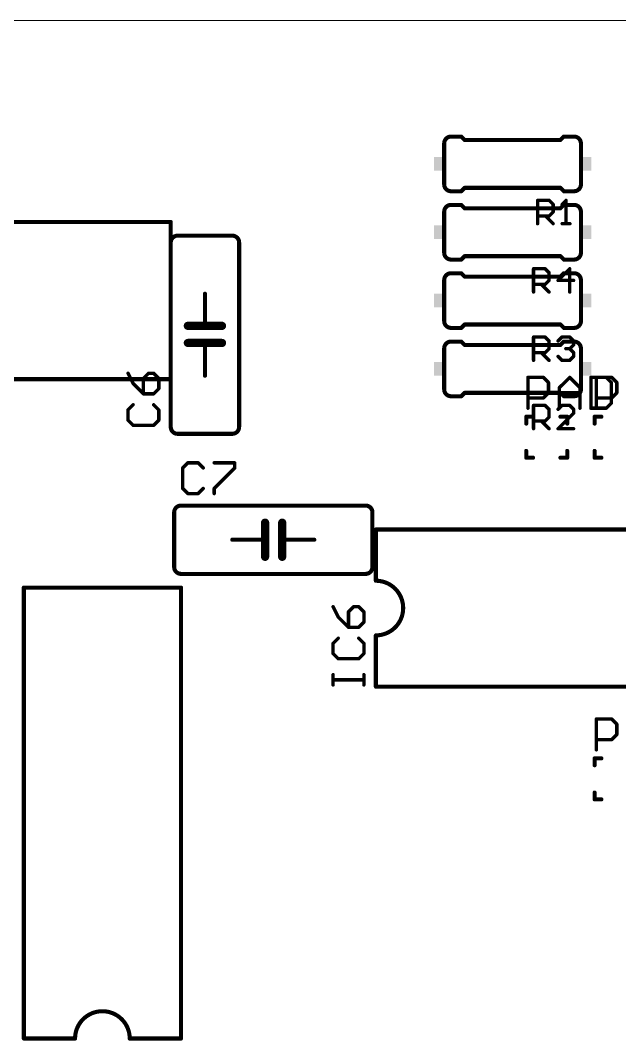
# Model space of a CAD drawing. Extents: x 0 to 127, y 0 to 62.
# Drawn here: x 46.48 to 68.75, y 24.56 to 62.48 of the extents above; entities that cross this region are included whole.
import ezdxf

# ---------------------------------------------------------------- set-up
doc = ezdxf.new("R2010")
doc.units = 0
for name, color, linetype in [('20', 7, 'CONTINUOUS'), ('21', 253, 'CONTINUOUS'), ('25', 253, 'CONTINUOUS')]:
    doc.layers.add(name, color=color, linetype=linetype)

# ---------------------------------------------------------------- blocks, each defined once
blk = doc.blocks.new('RECT')
blk.add_solid([(-0.5, -0.5), (0.5, -0.5), (-0.5, 0.5), (0.5, 0.5)])

msp = doc.modelspace()

# ---------------------------------------------------------------- linework, layer by layer
at = {"layer": '20'}
msp.add_line((126.985, 62.446), (20.066, 62.484), dxfattribs=at)
at = {"layer": '21'}
for points, const_width in [([(62.484, 58.166, 0.4142), (62.23, 57.912)], 0.1524), ([(62.484, 58.2041, 1), (62.484, 58.1279)], 0.0762), ([(62.484, 58.1279, 1), (62.484, 58.2041)], 0.0762), ([(62.8919, 58.1929, 1), (62.8381, 58.1391)], 0.0762), ([(62.865, 58.1279, 1), (62.865, 58.2041)], 0.0762), ([(62.992, 58.0771, 1), (62.992, 58.0009)], 0.0762), ([(62.9651, 58.0121, 1), (63.0189, 58.0659)], 0.0762), ([(66.5211, 58.0659, 1), (66.5749, 58.0121)], 0.0762), ([(66.548, 58.0009, 1), (66.548, 58.0771)], 0.0762), ([(66.675, 58.2041, 1), (66.675, 58.1279)], 0.0762), ([(66.7019, 58.1391, 1), (66.6481, 58.1929)], 0.0762), ([(67.31, 57.912, 0.4142), (67.056, 58.166)], 0.1524), ([(67.056, 58.2041, 1), (67.056, 58.1279)], 0.0762), ([(67.056, 58.1279, 1), (67.056, 58.2041)], 0.0762), ([(62.2681, 57.912, 1), (62.1919, 57.912)], 0.0762), ([(62.1919, 57.912, 1), (62.2681, 57.912)], 0.0762), ([(67.3481, 57.912, 1), (67.2719, 57.912)], 0.0762), ([(67.2719, 57.912, 1), (67.3481, 57.912)], 0.0762), ([(62.23, 56.388, 0.4142), (62.484, 56.134)], 0.1524), ([(62.2681, 56.388, 1), (62.1919, 56.388)], 0.0762), ([(62.1919, 56.388, 1), (62.2681, 56.388)], 0.0762), ([(62.484, 56.1721, 1), (62.484, 56.0959)], 0.0762), ([(62.484, 56.0959, 1), (62.484, 56.1721)], 0.0762), ([(62.8381, 56.1609, 1), (62.8919, 56.1071)], 0.0762), ([(62.865, 56.0959, 1), (62.865, 56.1721)], 0.0762), ([(62.992, 56.2991, 1), (62.992, 56.2229)], 0.0762), ([(63.0189, 56.2341, 1), (62.9651, 56.2879)], 0.0762), ([(66.5749, 56.2879, 1), (66.5211, 56.2341)], 0.0762), ([(66.548, 56.2229, 1), (66.548, 56.2991)], 0.0762), ([(66.675, 56.1721, 1), (66.675, 56.0959)], 0.0762), ([(66.6481, 56.1071, 1), (66.7019, 56.1609)], 0.0762), ([(67.056, 56.134, 0.4142), (67.31, 56.388)], 0.1524), ([(67.056, 56.1721, 1), (67.056, 56.0959)], 0.0762), ([(67.056, 56.0959, 1), (67.056, 56.1721)], 0.0762), ([(67.3481, 56.388, 1), (67.2719, 56.388)], 0.0762), ([(67.2719, 56.388, 1), (67.3481, 56.388)], 0.0762), ([(62.484, 55.626, 0.4142), (62.23, 55.372)], 0.1524), ([(62.2681, 55.372, 1), (62.1919, 55.372)], 0.0762), ([(62.1919, 55.372, 1), (62.2681, 55.372)], 0.0762), ([(62.484, 55.6641, 1), (62.484, 55.5879)], 0.0762), ([(62.484, 55.5879, 1), (62.484, 55.6641)], 0.0762), ([(62.8919, 55.6529, 1), (62.8381, 55.5991)], 0.0762), ([(62.865, 55.5879, 1), (62.865, 55.6641)], 0.0762), ([(62.992, 55.5371, 1), (62.992, 55.4609)], 0.0762), ([(62.9651, 55.4721, 1), (63.0189, 55.5259)], 0.0762), ([(66.5211, 55.5259, 1), (66.5749, 55.4721)], 0.0762), ([(66.548, 55.4609, 1), (66.548, 55.5371)], 0.0762), ([(66.675, 55.6641, 1), (66.675, 55.5879)], 0.0762), ([(66.7019, 55.5991, 1), (66.6481, 55.6529)], 0.0762), ([(67.31, 55.372, 0.4142), (67.056, 55.626)], 0.1524), ([(67.056, 55.6641, 1), (67.056, 55.5879)], 0.0762), ([(67.056, 55.5879, 1), (67.056, 55.6641)], 0.0762), ([(67.3481, 55.372, 1), (67.2719, 55.372)], 0.0762), ([(67.2719, 55.372, 1), (67.3481, 55.372)], 0.0762), ([(52.1081, 54.991, 1), (52.0319, 54.991)], 0.0762), ([(52.07, 54.9529, 1), (52.07, 55.0291)], 0.0762), ([(52.324, 54.483, 0.4142), (52.07, 54.229)], 0.1524), ([(52.1081, 54.229, 1), (52.0319, 54.229)], 0.0762), ([(52.0319, 54.229, 1), (52.1081, 54.229)], 0.0762), ([(52.324, 54.5211, 1), (52.324, 54.4449)], 0.0762), ([(52.324, 54.4449, 1), (52.324, 54.5211)], 0.0762), ([(54.61, 54.229, 0.4142), (54.356, 54.483)], 0.1524), ([(54.356, 54.5211, 1), (54.356, 54.4449)], 0.0762), ([(54.356, 54.4449, 1), (54.356, 54.5211)], 0.0762), ([(54.6481, 54.229, 1), (54.5719, 54.229)], 0.0762), ([(54.5719, 54.229, 1), (54.6481, 54.229)], 0.0762), ([(62.23, 53.848, 0.4142), (62.484, 53.594)], 0.1524), ([(62.2681, 53.848, 1), (62.1919, 53.848)], 0.0762), ([(62.1919, 53.848, 1), (62.2681, 53.848)], 0.0762), ([(67.056, 53.594, 0.4142), (67.31, 53.848)], 0.1524), ([(67.3481, 53.848, 1), (67.2719, 53.848)], 0.0762), ([(67.2719, 53.848, 1), (67.3481, 53.848)], 0.0762), ([(62.484, 53.6321, 1), (62.484, 53.5559)], 0.0762), ([(62.484, 53.5559, 1), (62.484, 53.6321)], 0.0762), ([(62.8381, 53.6209, 1), (62.8919, 53.5671)], 0.0762), ([(62.865, 53.5559, 1), (62.865, 53.6321)], 0.0762), ([(62.992, 53.7591, 1), (62.992, 53.6829)], 0.0762), ([(63.0189, 53.6941, 1), (62.9651, 53.7479)], 0.0762), ([(66.5749, 53.7479, 1), (66.5211, 53.6941)], 0.0762), ([(66.548, 53.6829, 1), (66.548, 53.7591)], 0.0762), ([(66.675, 53.6321, 1), (66.675, 53.5559)], 0.0762), ([(66.6481, 53.5671, 1), (66.7019, 53.6209)], 0.0762), ([(67.056, 53.6321, 1), (67.056, 53.5559)], 0.0762), ([(67.056, 53.5559, 1), (67.056, 53.6321)], 0.0762), ([(62.484, 53.086, 0.4142), (62.23, 52.832)], 0.1524), ([(62.484, 53.1241, 1), (62.484, 53.0479)], 0.0762), ([(62.484, 53.0479, 1), (62.484, 53.1241)], 0.0762), ([(62.8919, 53.1129, 1), (62.8381, 53.0591)], 0.0762), ([(62.865, 53.0479, 1), (62.865, 53.1241)], 0.0762), ([(66.675, 53.1241, 1), (66.675, 53.0479)], 0.0762), ([(66.7019, 53.0591, 1), (66.6481, 53.1129)], 0.0762), ([(67.31, 52.832, 0.4142), (67.056, 53.086)], 0.1524), ([(67.056, 53.1241, 1), (67.056, 53.0479)], 0.0762), ([(67.056, 53.0479, 1), (67.056, 53.1241)], 0.0762), ([(62.2681, 52.832, 1), (62.1919, 52.832)], 0.0762), ([(62.1919, 52.832, 1), (62.2681, 52.832)], 0.0762), ([(62.992, 52.9971, 1), (62.992, 52.9209)], 0.0762), ([(62.9651, 52.9321, 1), (63.0189, 52.9859)], 0.0762), ([(66.5211, 52.9859, 1), (66.5749, 52.9321)], 0.0762), ([(66.548, 52.9209, 1), (66.548, 52.9971)], 0.0762), ([(67.3481, 52.832, 1), (67.2719, 52.832)], 0.0762), ([(67.2719, 52.832, 1), (67.3481, 52.832)], 0.0762), ([(53.3781, 52.324, 1), (53.3019, 52.324)], 0.0762), ([(52.705, 51.2064, 1), (52.705, 51.054)], 0.1524), ([(53.34, 51.2064, 1), (53.34, 51.054)], 0.1524), ([(53.34, 51.054, 1), (53.34, 51.2064)], 0.1524), ([(53.975, 51.054, 1), (53.975, 51.2064)], 0.1524), ([(62.23, 51.308, 0.4142), (62.484, 51.054)], 0.1524), ([(62.2681, 51.308, 1), (62.1919, 51.308)], 0.0762), ([(62.1919, 51.308, 1), (62.2681, 51.308)], 0.0762), ([(62.992, 51.2191, 1), (62.992, 51.1429)], 0.0762), ([(63.0189, 51.1541, 1), (62.9651, 51.2079)], 0.0762), ([(66.5749, 51.2079, 1), (66.5211, 51.1541)], 0.0762), ([(66.548, 51.1429, 1), (66.548, 51.2191)], 0.0762), ([(67.056, 51.054, 0.4142), (67.31, 51.308)], 0.1524), ([(67.3481, 51.308, 1), (67.2719, 51.308)], 0.0762), ([(67.2719, 51.308, 1), (67.3481, 51.308)], 0.0762), ([(53.3019, 51.1302, 1), (53.3781, 51.1302)], 0.0762), ([(62.484, 51.0921, 1), (62.484, 51.0159)], 0.0762), ([(62.484, 51.0159, 1), (62.484, 51.0921)], 0.0762), ([(62.8381, 51.0809, 1), (62.8919, 51.0271)], 0.0762), ([(62.865, 51.0159, 1), (62.865, 51.0921)], 0.0762), ([(66.675, 51.0921, 1), (66.675, 51.0159)], 0.0762), ([(66.6481, 51.0271, 1), (66.7019, 51.0809)], 0.0762), ([(67.056, 51.0921, 1), (67.056, 51.0159)], 0.0762), ([(67.056, 51.0159, 1), (67.056, 51.0921)], 0.0762), ([(52.705, 50.5714, 1), (52.705, 50.419)], 0.1524), ([(53.34, 50.5714, 1), (53.34, 50.419)], 0.1524), ([(53.34, 50.419, 1), (53.34, 50.5714)], 0.1524), ([(53.3781, 50.4952, 1), (53.3019, 50.4952)], 0.0762), ([(53.975, 50.419, 1), (53.975, 50.5714)], 0.1524), ([(62.484, 50.546, 0.4142), (62.23, 50.292)], 0.1524), ([(62.484, 50.5841, 1), (62.484, 50.5079)], 0.0762), ([(62.484, 50.5079, 1), (62.484, 50.5841)], 0.0762), ([(62.8919, 50.5729, 1), (62.8381, 50.5191)], 0.0762), ([(62.865, 50.5079, 1), (62.865, 50.5841)], 0.0762), ([(62.992, 50.4571, 1), (62.992, 50.3809)], 0.0762), ([(62.9651, 50.3921, 1), (63.0189, 50.4459)], 0.0762), ([(66.5211, 50.4459, 1), (66.5749, 50.3921)], 0.0762), ([(66.548, 50.3809, 1), (66.548, 50.4571)], 0.0762), ([(66.675, 50.5841, 1), (66.675, 50.5079)], 0.0762), ([(66.7019, 50.5191, 1), (66.6481, 50.5729)], 0.0762), ([(67.31, 50.292, 0.4142), (67.056, 50.546)], 0.1524), ([(67.056, 50.5841, 1), (67.056, 50.5079)], 0.0762), ([(67.056, 50.5079, 1), (67.056, 50.5841)], 0.0762), ([(62.2681, 50.292, 1), (62.1919, 50.292)], 0.0762), ([(62.1919, 50.292, 1), (62.2681, 50.292)], 0.0762), ([(67.3481, 50.292, 1), (67.2719, 50.292)], 0.0762), ([(67.2719, 50.292, 1), (67.3481, 50.292)], 0.0762), ([(53.3019, 49.276, 1), (53.3781, 49.276)], 0.0762), ([(52.0319, 49.149, 1), (52.1081, 49.149)], 0.0762), ([(52.07, 49.1109, 1), (52.07, 49.1871)], 0.0762), ([(62.23, 48.768, 0.4142), (62.484, 48.514)], 0.1524), ([(62.2681, 48.768, 1), (62.1919, 48.768)], 0.0762), ([(62.1919, 48.768, 1), (62.2681, 48.768)], 0.0762), ([(62.484, 48.5521, 1), (62.484, 48.4759)], 0.0762), ([(62.484, 48.4759, 1), (62.484, 48.5521)], 0.0762), ([(62.8381, 48.5409, 1), (62.8919, 48.4871)], 0.0762), ([(62.865, 48.4759, 1), (62.865, 48.5521)], 0.0762), ([(62.992, 48.6791, 1), (62.992, 48.6029)], 0.0762), ([(63.0189, 48.6141, 1), (62.9651, 48.6679)], 0.0762), ([(66.5749, 48.6679, 1), (66.5211, 48.6141)], 0.0762), ([(66.548, 48.6029, 1), (66.548, 48.6791)], 0.0762), ([(66.675, 48.5521, 1), (66.675, 48.4759)], 0.0762), ([(66.6481, 48.4871, 1), (66.7019, 48.5409)], 0.0762), ([(67.056, 48.514, 0.4142), (67.31, 48.768)], 0.1524), ([(67.056, 48.5521, 1), (67.056, 48.4759)], 0.0762), ([(67.056, 48.4759, 1), (67.056, 48.5521)], 0.0762), ([(67.3481, 48.768, 1), (67.2719, 48.768)], 0.0762), ([(67.2719, 48.768, 1), (67.3481, 48.768)], 0.0762), ([(65.278, 47.7901, 1), (65.278, 47.7139)], 0.0762), ([(65.3161, 47.752, 1), (65.2399, 47.752)], 0.0762), ([(65.532, 47.7139, 1), (65.532, 47.7901)], 0.0762), ([(66.548, 47.7901, 1), (66.548, 47.7139)], 0.0762), ([(66.8401, 47.752, 1), (66.7639, 47.752)], 0.0762), ([(66.802, 47.7139, 1), (66.802, 47.7901)], 0.0762), ([(67.818, 47.7901, 1), (67.818, 47.7139)], 0.0762), ([(67.8561, 47.752, 1), (67.7799, 47.752)], 0.0762), ([(68.072, 47.7139, 1), (68.072, 47.7901)], 0.0762), ([(52.07, 47.371, 0.4142), (52.324, 47.117)], 0.1524), ([(52.1081, 47.371, 1), (52.0319, 47.371)], 0.0762), ([(52.0319, 47.371, 1), (52.1081, 47.371)], 0.0762), ([(54.356, 47.117, 0.4142), (54.61, 47.371)], 0.1524), ([(54.6481, 47.371, 1), (54.5719, 47.371)], 0.0762), ([(54.5719, 47.371, 1), (54.6481, 47.371)], 0.0762), ([(65.2399, 47.498, 1), (65.3161, 47.498)], 0.0762), ([(66.7639, 47.498, 1), (66.8401, 47.498)], 0.0762), ([(67.7799, 47.498, 1), (67.8561, 47.498)], 0.0762), ([(52.324, 47.1551, 1), (52.324, 47.0789)], 0.0762), ([(52.324, 47.0789, 1), (52.324, 47.1551)], 0.0762), ([(54.356, 47.1551, 1), (54.356, 47.0789)], 0.0762), ([(54.356, 47.0789, 1), (54.356, 47.1551)], 0.0762), ([(65.3161, 46.482, 1), (65.2399, 46.482)], 0.0762), ([(65.278, 46.2661, 1), (65.278, 46.1899)], 0.0762), ([(65.2399, 46.228, 1), (65.3161, 46.228)], 0.0762), ([(65.532, 46.1899, 1), (65.532, 46.2661)], 0.0762), ([(66.548, 46.2661, 1), (66.548, 46.1899)], 0.0762), ([(66.8401, 46.482, 1), (66.7639, 46.482)], 0.0762), ([(66.7639, 46.228, 1), (66.8401, 46.228)], 0.0762), ([(66.802, 46.1899, 1), (66.802, 46.2661)], 0.0762), ([(67.8561, 46.482, 1), (67.7799, 46.482)], 0.0762), ([(67.818, 46.2661, 1), (67.818, 46.1899)], 0.0762), ([(67.7799, 46.228, 1), (67.8561, 46.228)], 0.0762), ([(68.072, 46.1899, 1), (68.072, 46.2661)], 0.0762), ([(52.451, 44.45, 0.4142), (52.197, 44.196)], 0.1524), ([(52.451, 44.4881, 1), (52.451, 44.4119)], 0.0762), ([(52.451, 44.4119, 1), (52.451, 44.4881)], 0.0762), ([(59.563, 44.196, 0.4142), (59.309, 44.45)], 0.1524), ([(59.309, 44.4881, 1), (59.309, 44.4119)], 0.0762), ([(59.309, 44.4119, 1), (59.309, 44.4881)], 0.0762), ([(52.2351, 44.196, 1), (52.1589, 44.196)], 0.0762), ([(52.1589, 44.196, 1), (52.2351, 44.196)], 0.0762), ([(59.6011, 44.196, 1), (59.5249, 44.196)], 0.0762), ([(59.5249, 44.196, 1), (59.6011, 44.196)], 0.0762), ([(55.6514, 43.815, 1), (55.499, 43.815)], 0.1524), ([(56.2864, 43.815, 1), (56.134, 43.815)], 0.1524), ([(59.69, 43.5991, 1), (59.69, 43.5229)], 0.0762), ([(59.7281, 43.561, 1), (59.6519, 43.561)], 0.0762), ([(54.356, 43.2181, 1), (54.356, 43.1419)], 0.0762), ([(55.6514, 43.18, 1), (55.499, 43.18)], 0.1524), ([(55.499, 43.18, 1), (55.6514, 43.18)], 0.1524), ([(55.5752, 43.1419, 1), (55.5752, 43.2181)], 0.0762), ([(56.2864, 43.18, 1), (56.134, 43.18)], 0.1524), ([(56.134, 43.18, 1), (56.2864, 43.18)], 0.1524), ([(56.2102, 43.2181, 1), (56.2102, 43.1419)], 0.0762), ([(57.404, 43.1419, 1), (57.404, 43.2181)], 0.0762), ([(55.499, 42.545, 1), (55.6514, 42.545)], 0.1524), ([(56.134, 42.545, 1), (56.2864, 42.545)], 0.1524), ([(52.197, 42.164, 0.4142), (52.451, 41.91)], 0.1524), ([(52.2351, 42.164, 1), (52.1589, 42.164)], 0.0762), ([(52.1589, 42.164, 1), (52.2351, 42.164)], 0.0762), ([(59.309, 41.91, 0.4142), (59.563, 42.164)], 0.1524), ([(59.6011, 42.164, 1), (59.5249, 42.164)], 0.0762), ([(59.5249, 42.164, 1), (59.6011, 42.164)], 0.0762), ([(52.451, 41.9481, 1), (52.451, 41.8719)], 0.0762), ([(52.451, 41.8719, 1), (52.451, 41.9481)], 0.0762), ([(59.309, 41.9481, 1), (59.309, 41.8719)], 0.0762), ([(59.309, 41.8719, 1), (59.309, 41.9481)], 0.0762), ([(59.69, 39.624, 1), (59.69, 41.656)], 0.1524), ([(59.69, 41.6941, 1), (59.69, 41.6179)], 0.0762), ([(46.6471, 41.402, 1), (46.5709, 41.402)], 0.0762), ([(46.609, 41.4401, 1), (46.609, 41.3639)], 0.0762), ([(52.4891, 41.402, 1), (52.4129, 41.402)], 0.0762), ([(52.451, 41.3639, 1), (52.451, 41.4401)], 0.0762), ([(59.6519, 41.656, 1), (59.7281, 41.656)], 0.0762), ([(59.7281, 39.624, 1), (59.6519, 39.624)], 0.0762), ([(59.69, 39.6621, 1), (59.69, 39.5859)], 0.0762), ([(59.69, 37.7571, 1), (59.69, 37.6809)], 0.0762), ([(59.6519, 37.719, 1), (59.7281, 37.719)], 0.0762), ([(67.818, 35.0901, 1), (67.818, 35.0139)], 0.0762), ([(67.8561, 35.052, 1), (67.7799, 35.052)], 0.0762), ([(68.072, 35.0139, 1), (68.072, 35.0901)], 0.0762), ([(67.7799, 34.798, 1), (67.8561, 34.798)], 0.0762), ([(67.8561, 33.782, 1), (67.7799, 33.782)], 0.0762), ([(67.818, 33.5661, 1), (67.818, 33.4899)], 0.0762), ([(67.7799, 33.528, 1), (67.8561, 33.528)], 0.0762), ([(68.072, 33.4899, 1), (68.072, 33.5661)], 0.0762), ([(50.546, 24.638, 1), (48.514, 24.638)], 0.1524), ([(46.609, 24.6761, 1), (46.609, 24.5999)], 0.0762), ([(46.5709, 24.638, 1), (46.6471, 24.638)], 0.0762), ([(48.4759, 24.638, 1), (48.5521, 24.638)], 0.0762), ([(48.514, 24.5999, 1), (48.514, 24.6761)], 0.0762), ([(50.546, 24.6761, 1), (50.546, 24.5999)], 0.0762), ([(50.5079, 24.638, 1), (50.5841, 24.638)], 0.0762), ([(52.4129, 24.638, 1), (52.4891, 24.638)], 0.0762), ([(52.451, 24.5999, 1), (52.451, 24.6761)], 0.0762)]:
    msp.add_lwpolyline(points, format="xyb", dxfattribs=dict(at, const_width=const_width))
for points, const_width in [([(62.484, 58.166), (62.865, 58.166)], 0.1524), ([(62.992, 58.039), (62.865, 58.166)], 0.1524), ([(62.992, 58.039), (66.548, 58.039)], 0.1524), ([(66.548, 58.039), (66.675, 58.166)], 0.1524), ([(67.056, 58.166), (66.675, 58.166)], 0.1524), ([(62.23, 57.912), (62.23, 56.388)], 0.1524), ([(67.31, 57.912), (67.31, 56.388)], 0.1524), ([(62.484, 56.134), (62.865, 56.134)], 0.1524), ([(62.992, 56.261), (62.865, 56.134)], 0.1524), ([(62.992, 56.261), (66.548, 56.261)], 0.1524), ([(66.548, 56.261), (66.675, 56.134)], 0.1524), ([(67.056, 56.134), (66.675, 56.134)], 0.1524), ([(62.23, 55.372), (62.23, 53.848)], 0.1524), ([(62.484, 55.626), (62.865, 55.626)], 0.1524), ([(62.992, 55.499), (62.865, 55.626)], 0.1524), ([(62.992, 55.499), (66.548, 55.499)], 0.1524), ([(66.548, 55.499), (66.675, 55.626)], 0.1524), ([(67.056, 55.626), (66.675, 55.626)], 0.1524), ([(67.31, 55.372), (67.31, 53.848)], 0.1524), ([(52.07, 54.991), (31.75, 54.991)], 0.1524), ([(52.07, 54.991), (52.07, 49.149)], 0.1524), ([(52.07, 54.229), (52.07, 47.371)], 0.1524), ([(54.356, 54.483), (52.324, 54.483)], 0.1524), ([(54.61, 47.371), (54.61, 54.229)], 0.1524), ([(62.484, 53.594), (62.865, 53.594)], 0.1524), ([(62.992, 53.721), (62.865, 53.594)], 0.1524), ([(62.992, 53.721), (66.548, 53.721)], 0.1524), ([(66.548, 53.721), (66.675, 53.594)], 0.1524), ([(67.056, 53.594), (66.675, 53.594)], 0.1524), ([(62.484, 53.086), (62.865, 53.086)], 0.1524), ([(62.992, 52.959), (62.865, 53.086)], 0.1524), ([(66.548, 52.959), (66.675, 53.086)], 0.1524), ([(67.056, 53.086), (66.675, 53.086)], 0.1524), ([(62.23, 52.832), (62.23, 51.308)], 0.1524), ([(62.992, 52.959), (66.548, 52.959)], 0.1524), ([(67.31, 52.832), (67.31, 51.308)], 0.1524), ([(53.34, 51.1302), (53.34, 52.324)], 0.1524), ([(52.705, 51.1302), (53.34, 51.1302)], 0.3048), ([(53.34, 51.1302), (53.975, 51.1302)], 0.3048), ([(62.992, 51.181), (62.865, 51.054)], 0.1524), ([(62.992, 51.181), (66.548, 51.181)], 0.1524), ([(66.548, 51.181), (66.675, 51.054)], 0.1524), ([(62.484, 51.054), (62.865, 51.054)], 0.1524), ([(67.056, 51.054), (66.675, 51.054)], 0.1524), ([(52.705, 50.4952), (53.34, 50.4952)], 0.3048), ([(53.34, 50.4952), (53.975, 50.4952)], 0.3048), ([(53.34, 50.4952), (53.34, 49.276)], 0.1524), ([(62.484, 50.546), (62.865, 50.546)], 0.1524), ([(62.992, 50.419), (62.865, 50.546)], 0.1524), ([(62.992, 50.419), (66.548, 50.419)], 0.1524), ([(66.548, 50.419), (66.675, 50.546)], 0.1524), ([(67.056, 50.546), (66.675, 50.546)], 0.1524), ([(62.23, 50.292), (62.23, 48.768)], 0.1524), ([(67.31, 50.292), (67.31, 48.768)], 0.1524), ([(31.75, 49.149), (52.07, 49.149)], 0.1524), ([(62.484, 48.514), (62.865, 48.514)], 0.1524), ([(62.992, 48.641), (62.865, 48.514)], 0.1524), ([(62.992, 48.641), (66.548, 48.641)], 0.1524), ([(66.548, 48.641), (66.675, 48.514)], 0.1524), ([(67.056, 48.514), (66.675, 48.514)], 0.1524), ([(65.278, 47.752), (65.532, 47.752)], 0.1524), ([(65.278, 47.752), (65.278, 47.498)], 0.1524), ([(66.802, 47.752), (66.548, 47.752)], 0.1524), ([(66.802, 47.752), (66.802, 47.498)], 0.1524), ([(67.818, 47.752), (68.072, 47.752)], 0.1524), ([(67.818, 47.752), (67.818, 47.498)], 0.1524), ([(52.324, 47.117), (54.356, 47.117)], 0.1524), ([(65.278, 46.228), (65.278, 46.482)], 0.1524), ([(65.532, 46.228), (65.278, 46.228)], 0.1524), ([(66.802, 46.228), (66.548, 46.228)], 0.1524), ([(66.802, 46.482), (66.802, 46.228)], 0.1524), ([(67.818, 46.228), (67.818, 46.482)], 0.1524), ([(68.072, 46.228), (67.818, 46.228)], 0.1524), ([(59.309, 44.45), (52.451, 44.45)], 0.1524), ([(52.197, 44.196), (52.197, 42.164)], 0.1524), ([(59.563, 42.164), (59.563, 44.196)], 0.1524), ([(55.5752, 43.815), (55.5752, 43.18)], 0.3048), ([(56.2102, 43.815), (56.2102, 43.18)], 0.3048), ([(80.01, 43.561), (59.69, 43.561)], 0.1524), ([(59.69, 43.561), (59.69, 41.656)], 0.1524), ([(55.5752, 43.18), (54.356, 43.18)], 0.1524), ([(55.5752, 43.18), (55.5752, 42.545)], 0.3048), ([(56.2102, 43.18), (56.2102, 42.545)], 0.3048), ([(56.2102, 43.18), (57.404, 43.18)], 0.1524), ([(52.451, 41.91), (59.309, 41.91)], 0.1524), ([(46.609, 41.402), (46.609, 24.638)], 0.1524), ([(46.609, 41.402), (52.451, 41.402)], 0.1524), ([(52.451, 24.638), (52.451, 41.402)], 0.1524), ([(59.69, 37.719), (59.69, 39.624)], 0.1524), ([(59.69, 37.719), (80.01, 37.719)], 0.1524), ([(67.818, 35.052), (68.072, 35.052)], 0.1524), ([(67.818, 35.052), (67.818, 34.798)], 0.1524), ([(67.818, 33.528), (67.818, 33.782)], 0.1524), ([(68.072, 33.528), (67.818, 33.528)], 0.1524), ([(46.609, 24.638), (48.514, 24.638)], 0.1524), ([(52.451, 24.638), (50.546, 24.638)], 0.1524)]:
    msp.add_lwpolyline(points, dxfattribs=dict(at, const_width=const_width))
at = {"layer": '25', "const_width": 0.0635}
for points in [[(65.7013, 55.8236, 1), (65.7013, 55.7601)], [(65.7331, 55.7918, 1), (65.6696, 55.7918)], [(66.1559, 55.8143, 1), (66.1109, 55.7693)], [(66.1334, 55.7601, 1), (66.1334, 55.8236)], [(66.7892, 55.7918, 1), (66.7257, 55.7918)], [(66.7799, 55.7694, 1), (66.7349, 55.8142)], [(66.3093, 55.6477, 1), (66.2458, 55.6477)], [(66.2458, 55.3596, 1), (66.3093, 55.3596)], [(66.255, 55.6252, 1), (66.3, 55.6702)], [(66.2999, 55.3371, 1), (66.2551, 55.3821)], [(66.5909, 55.6701, 1), (66.6359, 55.6253)], [(65.7013, 55.2474, 1), (65.7013, 55.1839)], [(66.0119, 55.2381, 1), (65.9669, 55.1931)], [(66.111, 55.2381, 1), (66.1558, 55.1931)], [(66.1334, 55.1839, 1), (66.1334, 55.2474)], [(66.6134, 54.9593, 1), (66.6134, 54.8958)], [(66.9015, 54.8958, 1), (66.9015, 54.9593)], [(65.6696, 54.9275, 1), (65.7331, 54.9275)], [(66.255, 54.905, 1), (66.3, 54.95)], [(66.7257, 54.9275, 1), (66.7892, 54.9275)], [(65.5493, 53.2836, 1), (65.5493, 53.2201)], [(65.5811, 53.2518, 1), (65.5176, 53.2518)], [(66.0039, 53.2743, 1), (65.9589, 53.2293)], [(65.9814, 53.2201, 1), (65.9814, 53.2836)], [(66.1573, 53.1077, 1), (66.0938, 53.1077)], [(66.103, 53.0852, 1), (66.148, 53.1302)], [(66.9253, 53.2518, 1), (66.8618, 53.2518)], [(66.916, 53.2294, 1), (66.871, 53.2742)], [(65.5493, 52.7074, 1), (65.5493, 52.6439)], [(65.8599, 52.6981, 1), (65.8149, 52.6531)], [(65.959, 52.6981, 1), (66.0038, 52.6531)], [(65.9814, 52.6439, 1), (65.9814, 52.7074)], [(66.0938, 52.8196, 1), (66.1573, 52.8196)], [(66.1479, 52.7971, 1), (66.1031, 52.8421)], [(66.4614, 52.8514, 1), (66.4614, 52.7878)], [(66.4389, 52.842, 1), (66.4839, 52.7972)], [(67.0376, 52.7878, 1), (67.0376, 52.8514)], [(65.5176, 52.3875, 1), (65.5811, 52.3875)], [(66.103, 52.365, 1), (66.148, 52.41)], [(66.8618, 52.3875, 1), (66.9253, 52.3875)], [(65.5493, 50.7436, 1), (65.5493, 50.6801)], [(65.5811, 50.7118, 1), (65.5176, 50.7118)], [(66.0039, 50.7343, 1), (65.9589, 50.6893)], [(65.9814, 50.6801, 1), (65.9814, 50.7436)], [(66.1573, 50.5677, 1), (66.0938, 50.5677)], [(66.103, 50.5452, 1), (66.148, 50.5902)], [(66.4389, 50.5901, 1), (66.4839, 50.5453)], [(66.6054, 50.7436, 1), (66.6054, 50.6801)], [(66.6279, 50.6894, 1), (66.5829, 50.7342)], [(66.916, 50.7343, 1), (66.871, 50.6893)], [(66.8935, 50.6801, 1), (66.8935, 50.7436)], [(67.0694, 50.5677, 1), (67.0058, 50.5677)], [(67.0058, 50.4237, 1), (67.0694, 50.4237)], [(67.0151, 50.5452, 1), (67.0601, 50.5902)], [(67.0601, 50.4012, 1), (67.0151, 50.4462)], [(65.5493, 50.1674, 1), (65.5493, 50.1039)], [(65.8599, 50.1581, 1), (65.8149, 50.1131)], [(65.959, 50.1581, 1), (66.0038, 50.1131)], [(65.9814, 50.1039, 1), (65.9814, 50.1674)], [(66.0938, 50.2796, 1), (66.1573, 50.2796)], [(66.1479, 50.2571, 1), (66.1031, 50.3021)], [(66.7495, 50.3114, 1), (66.7495, 50.2479)], [(66.871, 50.3021, 1), (66.916, 50.2571)], [(66.9159, 50.3021, 1), (66.8711, 50.2571)], [(66.8935, 50.2479, 1), (66.8935, 50.3114)], [(67.0694, 50.1356, 1), (67.0058, 50.1356)], [(67.0152, 50.1131, 1), (67.06, 50.1581)], [(65.5176, 49.8475, 1), (65.5811, 49.8475)], [(66.103, 49.825, 1), (66.148, 49.87)], [(66.4839, 50.014, 1), (66.4389, 49.969)], [(66.6054, 49.8793, 1), (66.6054, 49.8158)], [(66.5829, 49.825, 1), (66.6279, 49.87)], [(66.8711, 49.87, 1), (66.9159, 49.825)], [(66.8935, 49.8158, 1), (66.8935, 49.8793)], [(67.0058, 49.9915, 1), (67.0694, 49.9915)], [(67.06, 49.969, 1), (67.0152, 50.014)], [(50.51, 49.3806, 1), (50.4532, 49.3522)], [(51.2442, 49.3982, 1), (51.2442, 49.3347)], [(51.2667, 49.344, 1), (51.2217, 49.3888)], [(51.4574, 49.3888, 1), (51.4124, 49.344)], [(51.4349, 49.3347, 1), (51.4349, 49.3982)], [(50.6946, 49.0076, 1), (50.6498, 48.9626)], [(50.6438, 48.9709, 1), (50.7006, 48.9993)], [(51.0854, 49.1757, 1), (51.0219, 49.1757)], [(51.0311, 49.1981, 1), (51.0761, 49.1533)], [(51.6573, 49.1757, 1), (51.5938, 49.1757)], [(51.603, 49.1533, 1), (51.648, 49.1981)], [(65.3415, 49.2452, 1), (65.3415, 49.1816)], [(65.3732, 49.2134, 1), (65.3097, 49.2134)], [(65.9358, 49.2359, 1), (65.891, 49.1909)], [(65.9134, 49.1816, 1), (65.9134, 49.2452)], [(66.1359, 49.0228, 1), (66.0724, 49.0228)], [(66.0817, 49.0003, 1), (66.1265, 49.0453)], [(66.9146, 49.2359, 1), (66.8696, 49.1909)], [(66.9146, 49.1909, 1), (66.8696, 49.2359)], [(67.7119, 49.2134, 1), (67.6484, 49.2134)], [(67.6801, 49.2452, 1), (67.6801, 49.1816)], [(67.9133, 49.2134, 1), (67.8498, 49.2134)], [(67.8815, 49.2452, 1), (67.8815, 49.1816)], [(68.2744, 49.2359, 1), (68.2296, 49.1909)], [(68.252, 49.1816, 1), (68.252, 49.2452)], [(68.4745, 49.0228, 1), (68.411, 49.0228)], [(68.4203, 49.0003, 1), (68.4651, 49.0453)], [(68.4758, 49.2359, 1), (68.431, 49.1909)], [(68.4534, 49.1816, 1), (68.4534, 49.2452)], [(68.6759, 49.0228, 1), (68.6124, 49.0228)], [(68.6217, 49.0003, 1), (68.6665, 49.0453)], [(51.0536, 48.6356, 1), (51.0536, 48.572)], [(51.0219, 48.6038, 1), (51.0854, 48.6038)], [(51.0312, 48.5813, 1), (51.076, 48.6263)], [(51.4124, 48.6263, 1), (51.4574, 48.5813)], [(51.4349, 48.572, 1), (51.4349, 48.6356)], [(51.5938, 48.7944, 1), (51.6573, 48.7944)], [(51.648, 48.7719, 1), (51.603, 48.8169)], [(66.0724, 48.6414, 1), (66.1359, 48.6414)], [(66.1265, 48.6189, 1), (66.0817, 48.6639)], [(66.4883, 48.8546, 1), (66.5333, 48.8096)], [(66.5108, 48.6732, 1), (66.5108, 48.6097)], [(66.5426, 48.8321, 1), (66.4791, 48.8321)], [(67.3052, 48.8321, 1), (67.2417, 48.8321)], [(67.2509, 48.8096, 1), (67.2959, 48.8546)], [(67.2734, 48.6097, 1), (67.2734, 48.6732)], [(68.6124, 48.6414, 1), (68.6759, 48.6414)], [(68.6665, 48.6189, 1), (68.6217, 48.6639)], [(50.6947, 48.1747, 1), (50.6497, 48.2195)], [(51.4574, 48.2195, 1), (51.4124, 48.1747)], [(65.3415, 48.4826, 1), (65.3415, 48.419)], [(65.5493, 48.2036, 1), (65.5493, 48.1401)], [(65.5811, 48.1718, 1), (65.5176, 48.1718)], [(65.891, 48.4733, 1), (65.9358, 48.4283)], [(65.9134, 48.419, 1), (65.9134, 48.4826)], [(66.0039, 48.1943, 1), (65.9589, 48.1493)], [(65.9814, 48.1401, 1), (65.9814, 48.2036)], [(66.6054, 48.2036, 1), (66.6054, 48.1401)], [(66.6279, 48.1494, 1), (66.5829, 48.1942)], [(66.916, 48.1943, 1), (66.871, 48.1493)], [(66.8935, 48.1401, 1), (66.8935, 48.2036)], [(67.8815, 48.4826, 1), (67.8815, 48.419)], [(68.411, 48.2601, 1), (68.4745, 48.2601)], [(68.4651, 48.2376, 1), (68.4203, 48.2826)], [(68.431, 48.4733, 1), (68.4758, 48.4283)], [(68.4534, 48.419, 1), (68.4534, 48.4826)], [(50.5134, 48.0064, 1), (50.4498, 48.0064)], [(50.4591, 48.0288, 1), (50.5041, 47.984)], [(51.6573, 48.0064, 1), (51.5938, 48.0064)], [(51.603, 47.984, 1), (51.648, 48.0288)], [(65.3097, 48.0695, 1), (65.3732, 48.0695)], [(66.1573, 48.0277, 1), (66.0938, 48.0277)], [(66.103, 48.0052, 1), (66.148, 48.0502)], [(66.1479, 47.7171, 1), (66.1031, 47.7621)], [(66.4389, 48.0501, 1), (66.4839, 48.0053)], [(66.4791, 48.0695, 1), (66.5426, 48.0695)], [(67.0694, 48.0277, 1), (67.0058, 48.0277)], [(67.0058, 47.8837, 1), (67.0694, 47.8837)], [(67.0151, 48.0052, 1), (67.0601, 48.0502)], [(67.0601, 47.8612, 1), (67.0151, 47.9062)], [(67.2417, 48.0695, 1), (67.3052, 48.0695)], [(67.6801, 48.1013, 1), (67.6801, 48.0378)], [(67.6484, 48.0695, 1), (67.7119, 48.0695)], [(67.8498, 48.0695, 1), (67.9133, 48.0695)], [(68.2296, 48.092, 1), (68.2744, 48.047)], [(68.252, 48.0378, 1), (68.252, 48.1013)], [(50.5041, 47.6476, 1), (50.4591, 47.6026)], [(50.4498, 47.6251, 1), (50.5134, 47.6251)], [(50.6722, 47.4663, 1), (50.6722, 47.4027)], [(50.6497, 47.412, 1), (50.6947, 47.457)], [(51.4124, 47.457, 1), (51.4574, 47.412)], [(51.4349, 47.4027, 1), (51.4349, 47.4663)], [(51.5938, 47.6251, 1), (51.6573, 47.6251)], [(51.648, 47.6026, 1), (51.603, 47.6476)], [(65.5493, 47.6274, 1), (65.5493, 47.5639)], [(65.8599, 47.6181, 1), (65.8149, 47.5731)], [(65.959, 47.6181, 1), (66.0038, 47.5731)], [(65.9814, 47.5639, 1), (65.9814, 47.6274)], [(66.0938, 47.7396, 1), (66.1573, 47.7396)], [(65.5176, 47.3075, 1), (65.5811, 47.3075)], [(66.103, 47.285, 1), (66.148, 47.33)], [(66.4389, 47.33, 1), (66.4839, 47.285)], [(66.4614, 47.3393, 1), (66.4614, 47.2758)], [(67.0376, 47.2758, 1), (67.0376, 47.3393)], [(52.492, 45.8703, 1), (52.537, 45.8253)], [(52.5463, 45.8478, 1), (52.4828, 45.8478)], [(52.7051, 46.0702, 1), (52.7051, 46.0067)], [(52.7276, 46.0159, 1), (52.6826, 46.0609)], [(53.1088, 46.0609, 1), (53.064, 46.0159)], [(53.0864, 46.0067, 1), (53.0864, 46.0702)], [(53.2547, 45.8253, 1), (53.2995, 45.8703)], [(53.6838, 46.0702, 1), (53.6838, 46.0067)], [(54.4782, 46.0384, 1), (54.4147, 46.0384)], [(54.4689, 45.8254, 1), (54.4239, 45.8702)], [(54.4464, 46.0067, 1), (54.4464, 46.0702)], [(54.4147, 45.8478, 1), (54.4782, 45.8478)], [(52.537, 45.1076, 1), (52.492, 45.0626)], [(53.2995, 45.0626, 1), (53.2547, 45.1076)], [(53.7156, 45.0851, 1), (53.6521, 45.0851)], [(53.6613, 45.1075, 1), (53.7063, 45.0627)], [(52.4828, 45.0851, 1), (52.5463, 45.0851)], [(52.7051, 44.9263, 1), (52.7051, 44.8627)], [(52.6826, 44.872, 1), (52.7276, 44.917)], [(53.064, 44.917, 1), (53.1088, 44.872)], [(53.0864, 44.8627, 1), (53.0864, 44.9263)], [(53.6521, 44.8945, 1), (53.7156, 44.8945)], [(58.13, 40.703, 1), (58.0732, 40.6746)], [(58.8642, 40.7206, 1), (58.8642, 40.657)], [(58.8867, 40.6664, 1), (58.8417, 40.7112)], [(59.0774, 40.7112, 1), (59.0324, 40.6664)], [(59.0549, 40.657, 1), (59.0549, 40.7206)], [(58.3146, 40.33, 1), (58.2698, 40.285)], [(58.2638, 40.2933, 1), (58.3206, 40.3217)], [(58.7054, 40.4981, 1), (58.6418, 40.4981)], [(58.6511, 40.5205, 1), (58.6961, 40.4757)], [(59.2773, 40.4981, 1), (59.2137, 40.4981)], [(59.223, 40.4757, 1), (59.268, 40.5205)], [(58.6736, 39.958, 1), (58.6736, 39.8944)], [(58.6418, 39.9262, 1), (58.7054, 39.9262)], [(58.6512, 39.9037, 1), (58.696, 39.9487)], [(59.0324, 39.9487, 1), (59.0774, 39.9037)], [(59.0549, 39.8944, 1), (59.0549, 39.958)], [(59.2137, 40.1168, 1), (59.2773, 40.1168)], [(59.268, 40.0943, 1), (59.223, 40.1393)], [(58.3147, 39.4971, 1), (58.2697, 39.5419)], [(59.0774, 39.5419, 1), (59.0324, 39.4971)], [(58.1334, 39.3288, 1), (58.0699, 39.3288)], [(58.0791, 39.3512, 1), (58.1241, 39.3064)], [(59.2773, 39.3288, 1), (59.2137, 39.3288)], [(59.223, 39.3064, 1), (59.268, 39.3512)], [(58.1241, 38.97, 1), (58.0791, 38.925)], [(58.0699, 38.9475, 1), (58.1334, 38.9475)], [(58.2922, 38.7887, 1), (58.2922, 38.7251)], [(58.2697, 38.7344, 1), (58.3147, 38.7794)], [(59.0324, 38.7794, 1), (59.0774, 38.7344)], [(59.0549, 38.7251, 1), (59.0549, 38.7887)], [(59.2137, 38.9475, 1), (59.2773, 38.9475)], [(59.268, 38.925, 1), (59.223, 38.97)], [(58.1334, 38.1638, 1), (58.0699, 38.1638)], [(58.1016, 38.0049, 1), (58.1016, 37.9414)], [(59.2773, 38.1638, 1), (59.2137, 38.1638)], [(59.2455, 37.9414, 1), (59.2455, 38.0049)], [(58.0699, 37.7825, 1), (58.1334, 37.7825)], [(59.2137, 37.7825, 1), (59.2773, 37.7825)], [(67.8815, 36.5452, 1), (67.8815, 36.4817)], [(67.9133, 36.5134, 1), (67.8498, 36.5134)], [(68.4758, 36.5359, 1), (68.431, 36.4909)], [(68.4534, 36.4817, 1), (68.4534, 36.5452)], [(68.6759, 36.3228, 1), (68.6124, 36.3228)], [(68.6217, 36.3003, 1), (68.6665, 36.3453)], [(67.8815, 35.7826, 1), (67.8815, 35.7191)], [(68.431, 35.7733, 1), (68.4758, 35.7283)], [(68.4534, 35.7191, 1), (68.4534, 35.7826)], [(68.6124, 35.9414, 1), (68.6759, 35.9414)], [(68.6665, 35.9189, 1), (68.6217, 35.9639)], [(67.8498, 35.3695, 1), (67.9133, 35.3695)]]:
    msp.add_lwpolyline(points, format="xyb", dxfattribs=at)
at = {"layer": '25', "const_width": 0.127}
for points in [[(65.7013, 54.9275), (65.7013, 55.7918)], [(65.7013, 55.7918), (66.1334, 55.7918)], [(66.1334, 55.7918), (66.2775, 55.6477)], [(66.6134, 55.6477), (66.7574, 55.7918)], [(66.7574, 55.7918), (66.7574, 54.9275)], [(66.2775, 55.3596), (66.1334, 55.2156)], [(66.2775, 55.6477), (66.2775, 55.3596)], [(66.1334, 55.2156), (65.7013, 55.2156)], [(65.9894, 55.2156), (66.2775, 54.9275)], [(66.6134, 54.9275), (66.9015, 54.9275)], [(65.5493, 52.3875), (65.5493, 53.2518)], [(65.5493, 53.2518), (65.9814, 53.2518)], [(65.9814, 53.2518), (66.1255, 53.1077)], [(66.1255, 53.1077), (66.1255, 52.8196)], [(66.8935, 53.2518), (66.4614, 52.8196)], [(66.8935, 52.3875), (66.8935, 53.2518)], [(65.9814, 52.6756), (65.5493, 52.6756)], [(65.8374, 52.6756), (66.1255, 52.3875)], [(66.1255, 52.8196), (65.9814, 52.6756)], [(66.4614, 52.8196), (67.0376, 52.8196)], [(65.5493, 49.8475), (65.5493, 50.7118)], [(65.5493, 50.7118), (65.9814, 50.7118)], [(65.9814, 50.7118), (66.1255, 50.5677)], [(66.1255, 50.5677), (66.1255, 50.2796)], [(66.4614, 50.5677), (66.6054, 50.7118)], [(66.6054, 50.7118), (66.8935, 50.7118)], [(66.8935, 50.7118), (67.0376, 50.5677)], [(67.0376, 50.4237), (66.8935, 50.2796)], [(67.0376, 50.5677), (67.0376, 50.4237)], [(65.9814, 50.1356), (65.5493, 50.1356)], [(65.8374, 50.1356), (66.1255, 49.8475)], [(66.1255, 50.2796), (65.9814, 50.1356)], [(66.8935, 50.2796), (66.7495, 50.2796)], [(66.8935, 50.2796), (67.0376, 50.1356)], [(67.0376, 50.1356), (67.0376, 49.9915)], [(66.6054, 49.8475), (66.4614, 49.9915)], [(66.8935, 49.8475), (66.6054, 49.8475)], [(67.0376, 49.9915), (66.8935, 49.8475)], [(50.4816, 49.3664), (50.6722, 48.9851)], [(51.2442, 49.3664), (51.0536, 49.1757)], [(51.4349, 49.3664), (51.2442, 49.3664)], [(51.6255, 49.1757), (51.4349, 49.3664)], [(50.6722, 48.9851), (51.0536, 48.6038)], [(51.0536, 49.1757), (51.0536, 48.6038)], [(51.6255, 48.7944), (51.6255, 49.1757)], [(65.3415, 48.0695), (65.3415, 49.2134)], [(65.3415, 49.2134), (65.9134, 49.2134)], [(65.9134, 49.2134), (66.1041, 49.0228)], [(66.1041, 49.0228), (66.1041, 48.6414)], [(66.5108, 48.8321), (66.8921, 49.2134)], [(66.8921, 49.2134), (67.2734, 48.8321)], [(67.6801, 49.2134), (67.6801, 48.0695)], [(68.252, 49.2134), (67.6801, 49.2134)], [(67.8815, 48.0695), (67.8815, 49.2134)], [(67.8815, 49.2134), (68.4534, 49.2134)], [(68.4427, 49.0228), (68.252, 49.2134)], [(68.4427, 48.2601), (68.4427, 49.0228)], [(68.4534, 49.2134), (68.6441, 49.0228)], [(68.6441, 49.0228), (68.6441, 48.6414)], [(51.0536, 48.6038), (51.4349, 48.6038)], [(51.4349, 48.6038), (51.6255, 48.7944)], [(66.1041, 48.6414), (65.9134, 48.4508)], [(66.5108, 48.0695), (66.5108, 48.8321)], [(66.5108, 48.6414), (67.2734, 48.6414)], [(67.2734, 48.8321), (67.2734, 48.0695)], [(68.6441, 48.6414), (68.4534, 48.4508)], [(50.6722, 48.1971), (50.4816, 48.0064)], [(51.6255, 48.0064), (51.4349, 48.1971)], [(65.9134, 48.4508), (65.3415, 48.4508)], [(65.5493, 47.3075), (65.5493, 48.1718)], [(65.5493, 48.1718), (65.9814, 48.1718)], [(65.9814, 48.1718), (66.1255, 48.0277)], [(66.6054, 48.1718), (66.4614, 48.0277)], [(66.8935, 48.1718), (66.6054, 48.1718)], [(67.0376, 48.0277), (66.8935, 48.1718)], [(68.4534, 48.4508), (67.8815, 48.4508)], [(68.252, 48.0695), (68.4427, 48.2601)], [(50.4816, 48.0064), (50.4816, 47.6251)], [(51.6255, 47.6251), (51.6255, 48.0064)], [(66.1255, 47.7396), (65.9814, 47.5956)], [(66.1255, 48.0277), (66.1255, 47.7396)], [(66.4614, 47.3075), (67.0376, 47.8837)], [(67.0376, 47.8837), (67.0376, 48.0277)], [(67.6801, 48.0695), (68.252, 48.0695)], [(50.4816, 47.6251), (50.6722, 47.4345)], [(50.6722, 47.4345), (51.4349, 47.4345)], [(51.4349, 47.4345), (51.6255, 47.6251)], [(65.9814, 47.5956), (65.5493, 47.5956)], [(65.8374, 47.5956), (66.1255, 47.3075)], [(67.0376, 47.3075), (66.4614, 47.3075)], [(52.7051, 46.0384), (52.5145, 45.8478)], [(52.5145, 45.8478), (52.5145, 45.0851)], [(53.0864, 46.0384), (52.7051, 46.0384)], [(53.2771, 45.8478), (53.0864, 46.0384)], [(53.6838, 46.0384), (54.4464, 46.0384)], [(54.4464, 45.8478), (53.6838, 45.0851)], [(54.4464, 46.0384), (54.4464, 45.8478)], [(52.5145, 45.0851), (52.7051, 44.8945)], [(53.0864, 44.8945), (53.2771, 45.0851)], [(53.6838, 45.0851), (53.6838, 44.8945)], [(52.7051, 44.8945), (53.0864, 44.8945)], [(58.1016, 40.6888), (58.2922, 40.3075)], [(58.8642, 40.6888), (58.6736, 40.4981)], [(59.0549, 40.6888), (58.8642, 40.6888)], [(59.2455, 40.4981), (59.0549, 40.6888)], [(58.2922, 40.3075), (58.6736, 39.9262)], [(58.6736, 40.4981), (58.6736, 39.9262)], [(59.2455, 40.1168), (59.2455, 40.4981)], [(58.6736, 39.9262), (59.0549, 39.9262)], [(59.0549, 39.9262), (59.2455, 40.1168)], [(58.2922, 39.5195), (58.1016, 39.3288)], [(59.2455, 39.3288), (59.0549, 39.5195)], [(58.1016, 39.3288), (58.1016, 38.9475)], [(59.2455, 38.9475), (59.2455, 39.3288)], [(58.1016, 38.9475), (58.2922, 38.7569)], [(58.2922, 38.7569), (59.0549, 38.7569)], [(59.0549, 38.7569), (59.2455, 38.9475)], [(58.1016, 37.7825), (58.1016, 38.1638)], [(59.2455, 37.9731), (58.1016, 37.9731)], [(59.2455, 37.7825), (59.2455, 38.1638)], [(67.8815, 35.3695), (67.8815, 36.5134)], [(67.8815, 36.5134), (68.4534, 36.5134)], [(68.4534, 36.5134), (68.6441, 36.3228)], [(68.6441, 36.3228), (68.6441, 35.9414)], [(68.4534, 35.7508), (67.8815, 35.7508)], [(68.6441, 35.9414), (68.4534, 35.7508)]]:
    msp.add_lwpolyline(points, dxfattribs=at)

# ---------------------------------------------------------------- block references
at = {"layer": '21', "xscale": 0.3811, "yscale": 0.5081, "rotation": 180}
for p in [(62.0395, 57.15), (67.5005, 57.15), (62.0395, 54.61), (67.5005, 54.61), (62.0395, 52.07), (67.5005, 52.07), (62.0395, 49.53), (67.5005, 49.53)]:
    msp.add_blockref('RECT', p, dxfattribs=at)

doc.saveas('drawing.dxf')
